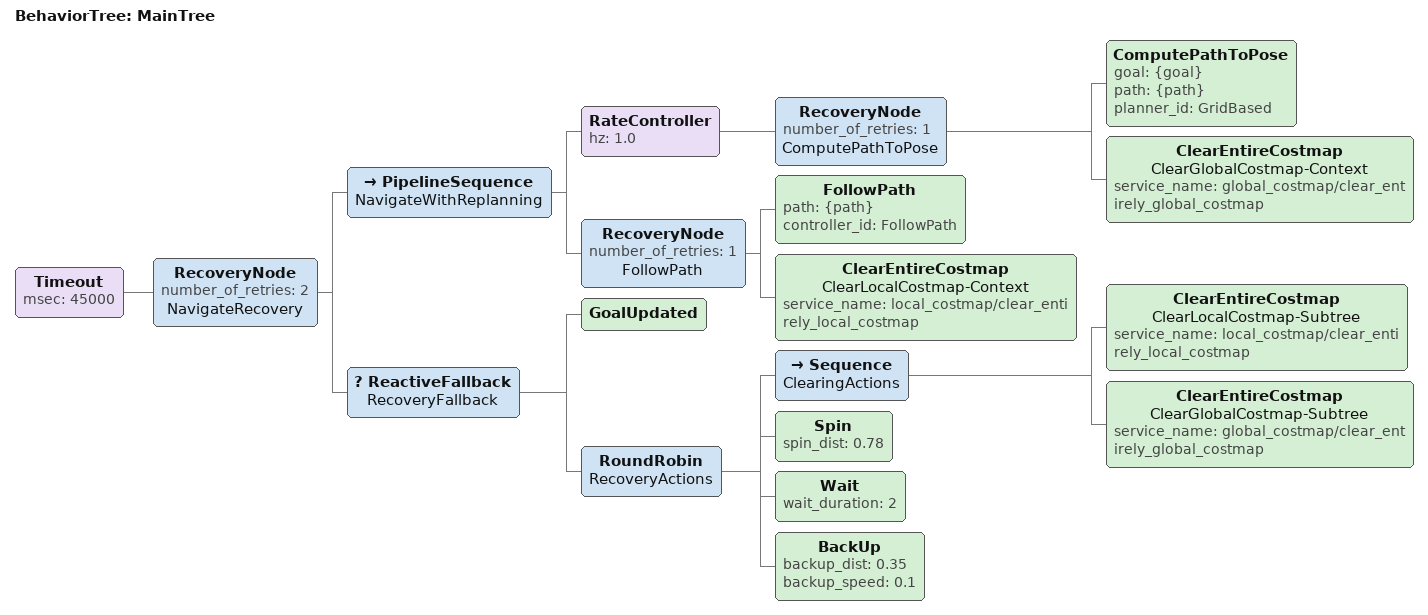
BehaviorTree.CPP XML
<!--
  自主建图专用 BT：快速失败、少重试，避免在不可达 frontier 上卡数分钟。
-->
<root main_tree_to_execute="MainTree">
  <BehaviorTree ID="MainTree">
    <Timeout msec="45000">
      <RecoveryNode number_of_retries="2" name="NavigateRecovery">
        <PipelineSequence name="NavigateWithReplanning">
          <RateController hz="1.0">
            <RecoveryNode number_of_retries="1" name="ComputePathToPose">
              <ComputePathToPose goal="{goal}" path="{path}" planner_id="GridBased"/>
              <ClearEntireCostmap name="ClearGlobalCostmap-Context" service_name="global_costmap/clear_entirely_global_costmap"/>
            </RecoveryNode>
          </RateController>
          <RecoveryNode number_of_retries="1" name="FollowPath">
            <FollowPath path="{path}" controller_id="FollowPath"/>
            <ClearEntireCostmap name="ClearLocalCostmap-Context" service_name="local_costmap/clear_entirely_local_costmap"/>
          </RecoveryNode>
        </PipelineSequence>
        <ReactiveFallback name="RecoveryFallback">
          <GoalUpdated/>
          <RoundRobin name="RecoveryActions">
            <Sequence name="ClearingActions">
              <ClearEntireCostmap name="ClearLocalCostmap-Subtree" service_name="local_costmap/clear_entirely_local_costmap"/>
              <ClearEntireCostmap name="ClearGlobalCostmap-Subtree" service_name="global_costmap/clear_entirely_global_costmap"/>
            </Sequence>
            <Spin spin_dist="0.78"/>
            <Wait wait_duration="2"/>
            <BackUp backup_dist="0.35" backup_speed="0.1"/>
          </RoundRobin>
        </ReactiveFallback>
      </RecoveryNode>
    </Timeout>
  </BehaviorTree>
</root>
